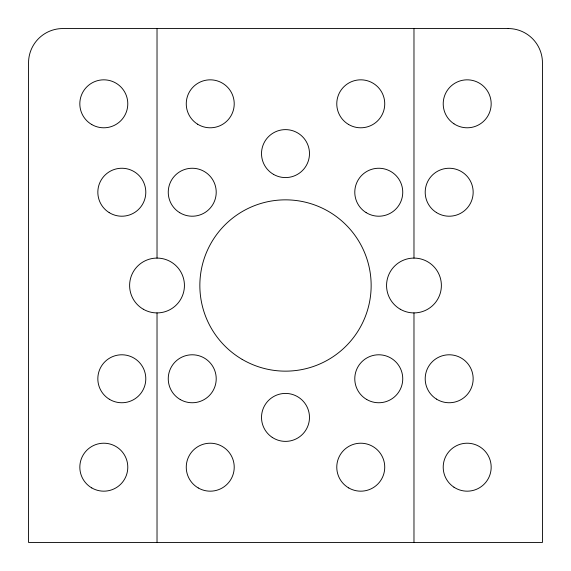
<?xml version="1.0" encoding="UTF-8"?>
<svg xmlns="http://www.w3.org/2000/svg" width="571" height="571" viewBox="0 0 571 571"><rect width="100%" height="100%" fill="white"/><g stroke="black" fill="none" stroke-linecap="round" stroke-linejoin="round"><path stroke-width="0.86" d="M413.975 28.55L413.975 258.092M413.975 312.908L413.975 542.45M157.025 28.55L157.025 258.092M157.025 312.908L157.025 542.45M508.19 28.55L62.81 28.55A34.26 34.26 0 0 0 28.55 62.81L28.55 542.45L542.45 542.45L542.45 62.81A34.26 34.26 0 0 0 508.19 28.55M366.132 212.612A23.982 23.982 0 0 0 402.741 192.984A23.982 23.982 0 0 0 367.438 171.093A23.982 23.982 0 0 0 366.132 212.612M400.271 309.239A27.408 27.408 0 0 0 441.383 285.5A27.408 27.408 0 0 0 400.271 261.761A27.408 27.408 0 0 0 400.271 309.239M273.509 174.369A23.982 23.982 0 0 0 309.482 153.599A23.982 23.982 0 0 0 273.509 132.829A23.982 23.982 0 0 0 273.509 174.369M198.251 487.962A23.982 23.982 0 0 0 234.224 467.192A23.982 23.982 0 0 0 198.251 446.422A23.982 23.982 0 0 0 198.251 487.962M180.243 399.536A23.982 23.982 0 0 0 216.216 378.766A23.982 23.982 0 0 0 180.243 357.996A23.982 23.982 0 0 0 180.243 399.536M179.729 212.697A23.982 23.982 0 0 0 216.209 192.827A23.982 23.982 0 0 0 180.764 171.172A23.982 23.982 0 0 0 179.729 212.697M436.544 212.612A23.982 23.982 0 0 0 473.152 192.984A23.982 23.982 0 0 0 437.85 171.093A23.982 23.982 0 0 0 436.544 212.612M348.424 124.378A23.982 23.982 0 0 0 384.74 104.207A23.982 23.982 0 0 0 349.109 82.845A23.982 23.982 0 0 0 348.424 124.378M197.602 124.192A23.982 23.982 0 0 0 234.21 104.564A23.982 23.982 0 0 0 198.908 82.674A23.982 23.982 0 0 0 197.602 124.192M453.945 123.8A23.982 23.982 0 0 0 491.131 105.278A23.982 23.982 0 0 0 456.5 82.345A23.982 23.982 0 0 0 453.945 123.8M453.945 487.184A23.982 23.982 0 0 0 491.131 468.663A23.982 23.982 0 0 0 456.5 445.723A23.982 23.982 0 0 0 453.945 487.184M366.775 399.536A23.982 23.982 0 0 0 402.748 378.766A23.982 23.982 0 0 0 366.775 357.996A23.982 23.982 0 0 0 366.775 399.536M272.231 437.379A23.982 23.982 0 0 0 309.432 418.907A23.982 23.982 0 0 0 274.837 395.917A23.982 23.982 0 0 0 272.231 437.379M242.183 359.387A85.65 85.65 0 0 0 371.15 286.064A85.65 85.65 0 0 0 243.167 211.042A85.65 85.65 0 0 0 242.183 359.387M143.321 309.239A27.408 27.408 0 0 0 184.433 285.5A27.408 27.408 0 0 0 143.321 261.761A27.408 27.408 0 0 0 143.321 309.239M436.408 399.065A23.982 23.982 0 0 0 473.145 379.686A23.982 23.982 0 0 0 437.993 357.553A23.982 23.982 0 0 0 436.408 399.065M348.767 487.962A23.982 23.982 0 0 0 384.74 467.192A23.982 23.982 0 0 0 348.767 446.422A23.982 23.982 0 0 0 348.767 487.962M91.788 124.564A23.982 23.982 0 0 0 127.79 103.843A23.982 23.982 0 0 0 91.845 83.023A23.982 23.982 0 0 0 91.788 124.564M109.318 399.236A23.982 23.982 0 0 0 145.791 379.358A23.982 23.982 0 0 0 110.339 357.71A23.982 23.982 0 0 0 109.318 399.236M91.788 487.941A23.982 23.982 0 0 0 127.79 467.228A23.982 23.982 0 0 0 91.845 446.408A23.982 23.982 0 0 0 91.788 487.941M109.182 212.612A23.982 23.982 0 0 0 145.791 192.984A23.982 23.982 0 0 0 110.489 171.093A23.982 23.982 0 0 0 109.182 212.612"/></g></svg>
